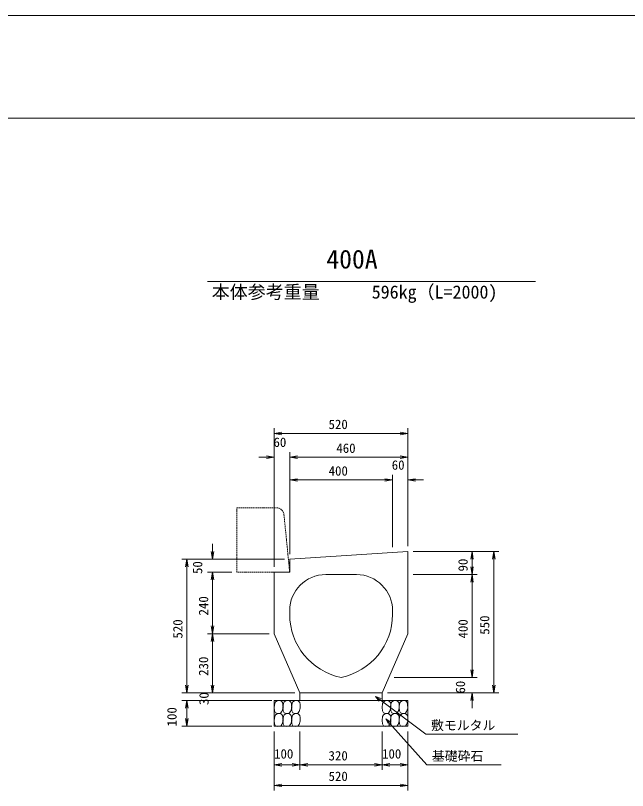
# Model space of a CAD drawing. Units: millimetres on the paper. Extents: x 0 to 841, y 0 to 594.
# Drawn here: x 344.9 to 463.9, y 443.2 to 594 of the extents above; entities that cross this region are included whole.
import ezdxf
from ezdxf.enums import TextEntityAlignment as Align

# ---------------------------------------------------------------- set-up
doc = ezdxf.new("R2010")
doc.units = ezdxf.units.MM
doc.linetypes.add('USER1', pattern=[0.375, 0.25, -0.125])
for name, color, linetype in [('D-MTR-TXT(文字列）', 7, 'Continuous'), ('D-STR-TXT（文字）', 7, 'Continuous'), ('D-TTL-TXT（文字）', 7, 'Continuous')]:
    doc.layers.add(name, color=color, linetype=linetype)
for name, color, linetype, lineweight in [('D-STR-DIM（寸法）', 7, 'Continuous', 18), ('D-STR-HTXT（旗揚げ）', 7, 'Continuous', 18), ('D-STR-STRn（構造物）', 7, 'Continuous', 18), ('D-STR（構造物外形線）', 1, 'Continuous', 18), ('D-TTL(外枠）', 2, 'Continuous', 18), ('DEFPOINTS_2', 8, 'Continuous', 18)]:
    doc.layers.add(name, color=color, linetype=linetype, lineweight=lineweight)
doc.styles.add('ＭＳ ゴシック', font='')
doc.styles.get('ＭＳ ゴシック').set_extended_font_data('MS Gothic')

msp = doc.modelspace()

# ---------------------------------------------------------------- linework, layer by layer
at = {"layer": 'D-STR-DIM（寸法）'}
for p, q in [((395.211, 486.741), (395.211, 513.702)), ((395.211, 512.702), (396.711, 512.952)), ((396.711, 512.452), (395.211, 512.702)), ((395.211, 512.702), (396.711, 512.702)), ((419.711, 512.702), (396.711, 512.702)), ((419.711, 512.952), (421.211, 512.702)), ((421.211, 512.702), (419.711, 512.452)), ((421.211, 512.702), (419.711, 512.702)), ((421.211, 490.741), (421.211, 513.702)), ((393.711, 508.07), (392.211, 508.07)), ((393.711, 508.32), (395.211, 508.07)), ((395.211, 508.07), (393.711, 507.82)), ((395.211, 508.07), (393.711, 508.07)), ((395.211, 486.741), (395.211, 509.07)), ((398.211, 489.241), (398.211, 509.07)), ((398.211, 489.241), (398.211, 509.07)), ((398.211, 508.07), (399.711, 508.32)), ((398.211, 508.07), (399.711, 508.32)), ((399.711, 507.82), (398.211, 508.07)), ((398.211, 508.07), (399.711, 508.07)), ((399.711, 507.82), (398.211, 508.07)), ((398.211, 508.07), (399.711, 508.07)), ((399.711, 508.07), (401.211, 508.07)), ((419.711, 508.07), (399.711, 508.07)), ((419.711, 508.32), (421.211, 508.07)), ((421.211, 508.07), (419.711, 507.82)), ((421.211, 508.07), (419.711, 508.07)), ((421.211, 490.741), (421.211, 509.07)), ((398.211, 489.241), (398.211, 504.642)), ((398.211, 503.642), (399.711, 503.892)), ((399.711, 503.392), (398.211, 503.642)), ((398.211, 503.642), (399.711, 503.642)), ((416.711, 503.642), (399.711, 503.642)), ((416.711, 503.642), (415.211, 503.642)), ((416.711, 503.892), (418.211, 503.642)), ((416.711, 503.892), (418.211, 503.642)), ((418.211, 503.642), (416.711, 503.392)), ((418.211, 503.642), (416.711, 503.642)), ((418.211, 503.642), (416.711, 503.392)), ((418.211, 503.642), (416.711, 503.642)), ((418.211, 490.545), (418.211, 504.642)), ((418.211, 490.545), (418.211, 504.642)), ((421.211, 490.741), (421.211, 504.642)), ((421.211, 503.642), (422.711, 503.892)), ((422.711, 503.392), (421.211, 503.642)), ((421.211, 503.642), (422.711, 503.642)), ((422.711, 503.642), (424.211, 503.642)), ((383.211, 489.741), (383.211, 491.241)), ((383.211, 488.241), (382.961, 489.741)), ((383.461, 489.741), (383.211, 488.241)), ((383.211, 488.241), (383.211, 489.741)), ((422.211, 489.741), (434.677, 489.741)), ((422.211, 489.741), (438.893, 489.741)), ((433.427, 488.241), (433.677, 489.741)), ((433.677, 489.741), (433.927, 488.241)), ((433.677, 489.741), (433.677, 488.241)), ((437.643, 488.241), (437.893, 489.741)), ((437.893, 489.741), (438.143, 488.241)), ((437.893, 489.741), (437.893, 488.241)), ((397.211, 488.241), (377.211, 488.241)), ((377.961, 486.741), (378.211, 488.241)), ((378.211, 488.241), (378.461, 486.741)), ((378.211, 488.241), (378.211, 486.741)), ((397.211, 488.241), (382.211, 488.241)), ((433.677, 488.241), (433.677, 486.741)), ((437.893, 488.241), (437.893, 463.741)), ((378.211, 486.741), (378.211, 463.741)), ((386.961, 485.741), (382.211, 485.741)), ((386.961, 485.741), (382.211, 485.741)), ((382.961, 484.241), (383.211, 485.741)), ((382.961, 484.241), (383.211, 485.741)), ((383.211, 485.741), (383.461, 484.241)), ((383.211, 485.741), (383.211, 484.241)), ((383.211, 485.741), (383.461, 484.241)), ((383.211, 485.741), (383.211, 484.241)), ((433.677, 485.241), (433.427, 486.741)), ((433.927, 486.741), (433.677, 485.241)), ((433.677, 485.241), (433.677, 486.741)), ((383.211, 484.241), (383.211, 482.741)), ((383.211, 484.241), (383.211, 475.241)), ((422.211, 485.241), (434.677, 485.241)), ((422.211, 485.241), (434.677, 485.241)), ((433.427, 483.741), (433.677, 485.241)), ((433.677, 485.241), (433.927, 483.741)), ((433.677, 485.241), (433.677, 483.741)), ((433.677, 483.741), (433.677, 466.741)), ((383.211, 473.741), (382.961, 475.241)), ((383.461, 475.241), (383.211, 473.741)), ((383.211, 473.741), (383.211, 475.241)), ((394.211, 473.741), (382.211, 473.741)), ((394.211, 473.741), (382.211, 473.741)), ((382.961, 472.241), (383.211, 473.741)), ((383.211, 473.741), (383.461, 472.241)), ((383.211, 473.741), (383.211, 472.241)), ((383.211, 472.241), (383.211, 463.741)), ((433.677, 466.741), (433.677, 468.241)), ((433.677, 465.241), (433.427, 466.741)), ((433.677, 465.241), (433.427, 466.741)), ((433.927, 466.741), (433.677, 465.241)), ((433.677, 465.241), (433.677, 466.741)), ((433.927, 466.741), (433.677, 465.241)), ((433.677, 465.241), (433.677, 466.741)), ((378.211, 463.741), (378.211, 465.241)), ((418.515, 465.241), (434.677, 465.241)), ((418.515, 465.241), (434.677, 465.241)), ((378.211, 462.241), (377.961, 463.741)), ((378.211, 462.241), (377.961, 463.741)), ((378.461, 463.741), (378.211, 462.241)), ((378.211, 462.241), (378.211, 463.741)), ((378.461, 463.741), (378.211, 462.241)), ((378.211, 462.241), (378.211, 463.741)), ((383.211, 462.241), (382.961, 463.741)), ((383.461, 463.741), (383.211, 462.241)), ((383.211, 462.241), (383.211, 463.741)), ((437.893, 462.241), (437.643, 463.741)), ((438.143, 463.741), (437.893, 462.241)), ((437.893, 462.241), (437.893, 463.741)), ((399.211, 462.241), (377.211, 462.241)), ((394.711, 462.241), (377.211, 462.241)), ((399.211, 462.241), (382.211, 462.241)), ((415.616, 460.642), (414.897, 461.559)), ((414.897, 461.559), (415.978, 461.125)), ((414.897, 461.559), (415.797, 460.884)), ((417.211, 462.241), (434.677, 462.241)), ((417.211, 462.241), (438.893, 462.241)), ((433.427, 460.741), (433.677, 462.241)), ((433.677, 462.241), (433.927, 460.741)), ((433.677, 462.241), (433.677, 460.741)), ((394.211, 460.741), (377.211, 460.741)), ((394.711, 460.741), (377.211, 460.741)), ((377.961, 459.241), (378.211, 460.741)), ((377.961, 459.241), (378.211, 460.741)), ((378.211, 460.741), (378.461, 459.241)), ((378.211, 460.741), (378.211, 459.241)), ((378.211, 460.741), (378.461, 459.241)), ((378.211, 460.741), (378.211, 459.241)), ((433.677, 460.741), (433.677, 459.241)), ((378.211, 459.241), (378.211, 457.741)), ((378.211, 457.241), (378.211, 459.241)), ((378.211, 455.741), (377.961, 457.241)), ((378.461, 457.241), (378.211, 455.741)), ((378.211, 455.741), (378.211, 457.241)), ((417.407, 456.127), (416.883, 457.167)), ((416.883, 457.167), (417.857, 456.529)), ((416.883, 457.167), (417.632, 456.328)), ((394.711, 455.741), (377.211, 455.741)), ((395.211, 454.741), (395.211, 443.241)), ((395.211, 454.741), (395.211, 447.241)), ((400.211, 454.741), (400.211, 447.241)), ((400.211, 454.741), (400.211, 447.241)), ((416.211, 454.741), (416.211, 447.241)), ((416.211, 454.741), (416.211, 447.241)), ((421.211, 454.741), (421.211, 447.241)), ((421.211, 454.741), (421.211, 443.241)), ((395.211, 448.241), (396.711, 448.491)), ((396.711, 447.991), (395.211, 448.241)), ((395.211, 448.241), (396.711, 448.241)), ((396.711, 448.241), (398.711, 448.241)), ((398.711, 448.491), (400.211, 448.241)), ((400.211, 448.241), (398.711, 447.991)), ((400.211, 448.241), (398.711, 448.241)), ((400.211, 448.241), (401.711, 448.491)), ((401.711, 447.991), (400.211, 448.241)), ((400.211, 448.241), (401.711, 448.241)), ((401.711, 448.241), (414.711, 448.241)), ((414.711, 448.491), (416.211, 448.241)), ((416.211, 448.241), (414.711, 447.991)), ((416.211, 448.241), (414.711, 448.241)), ((416.211, 448.241), (417.711, 448.491)), ((417.711, 447.991), (416.211, 448.241)), ((416.211, 448.241), (417.711, 448.241)), ((419.711, 448.241), (417.711, 448.241)), ((419.711, 448.491), (421.211, 448.241)), ((421.211, 448.241), (419.711, 447.991)), ((421.211, 448.241), (419.711, 448.241)), ((395.211, 444.241), (396.711, 444.491)), ((396.711, 443.991), (395.211, 444.241)), ((395.211, 444.241), (396.711, 444.241)), ((419.711, 444.241), (396.711, 444.241)), ((419.711, 444.491), (421.211, 444.241)), ((421.211, 444.241), (419.711, 443.991)), ((421.211, 444.241), (419.711, 444.241))]:
    msp.add_line(p, q, dxfattribs=at)
at = {"layer": 'D-STR-HTXT（旗揚げ）'}
for p, q in [((382.214, 542.23), (445.997, 542.23)), ((415.797, 460.884), (424.702, 454.203)), ((417.632, 456.328), (424.87, 448.225)), ((424.702, 454.203), (442.557, 454.203)), ((424.87, 448.225), (439.344, 448.225))]:
    msp.add_line(p, q, dxfattribs=at)
at = {"layer": 'D-STR-STRn（構造物）', "linetype": 'USER1'}
for p, q in [((387.961, 485.741), (387.961, 498.241)), ((387.961, 498.241), (395.603, 498.241)), ((397.096, 496.89), (398.211, 485.741)), ((398.211, 485.741), (387.961, 485.741))]:
    msp.add_line(p, q, dxfattribs=at)
at = {"layer": 'D-STR-STRn（構造物）'}
for p, q in [((400.211, 462.241), (400.211, 460.741)), ((416.211, 462.241), (416.211, 460.741)), ((395.203, 459.386), (395.302, 460.177)), ((395.211, 460.741), (421.211, 460.741)), ((395.211, 455.741), (395.211, 460.741)), ((395.302, 460.177), (395.467, 460.474)), ((395.467, 460.474), (395.797, 460.671)), ((395.797, 460.671), (396.226, 460.737)), ((396.226, 460.737), (396.588, 460.638)), ((396.588, 460.638), (396.819, 460.342)), ((396.819, 460.342), (396.885, 459.979)), ((396.883, 459.386), (396.982, 460.177)), ((396.885, 459.979), (396.918, 459.287)), ((396.982, 460.177), (397.147, 460.474)), ((397.147, 460.474), (397.477, 460.671)), ((397.477, 460.671), (397.906, 460.737)), ((397.906, 460.737), (398.268, 460.638)), ((398.268, 460.638), (398.499, 460.342)), ((398.499, 460.342), (398.565, 459.979)), ((398.564, 459.386), (398.662, 460.177)), ((398.565, 459.979), (398.598, 459.287)), ((398.662, 460.177), (398.827, 460.474)), ((398.827, 460.474), (399.157, 460.671)), ((399.157, 460.671), (399.586, 460.737)), ((399.586, 460.737), (399.949, 460.638)), ((399.949, 460.638), (400.18, 460.342)), ((400.18, 460.342), (400.245, 459.979)), ((400.245, 459.979), (400.278, 459.287)), ((416.171, 459.386), (416.27, 460.177)), ((416.27, 460.177), (416.435, 460.474)), ((416.435, 460.474), (416.764, 460.671)), ((416.764, 460.671), (417.193, 460.737)), ((417.193, 460.737), (417.556, 460.638)), ((417.556, 460.638), (417.787, 460.342)), ((417.787, 460.342), (417.853, 459.979)), ((417.793, 459.386), (417.892, 460.177)), ((417.853, 459.979), (417.886, 459.287)), ((417.892, 460.177), (418.057, 460.474)), ((418.057, 460.474), (418.387, 460.671)), ((418.387, 460.671), (418.815, 460.737)), ((418.815, 460.737), (419.178, 460.638)), ((419.178, 460.638), (419.409, 460.342)), ((419.409, 460.342), (419.475, 459.979)), ((419.473, 459.386), (419.572, 460.177)), ((419.475, 459.979), (419.508, 459.287)), ((419.572, 460.177), (419.737, 460.474)), ((419.737, 460.474), (420.067, 460.671)), ((420.067, 460.671), (420.495, 460.737)), ((420.495, 460.737), (420.858, 460.638)), ((420.858, 460.638), (421.089, 460.342)), ((421.089, 460.342), (421.155, 459.979)), ((421.155, 459.979), (421.188, 459.287)), ((421.211, 460.741), (421.211, 455.741)), ((395.269, 458.727), (395.203, 459.386)), ((395.467, 458.331), (395.269, 458.727)), ((395.929, 458.233), (395.467, 458.331)), ((396.687, 458.628), (396.456, 458.299)), ((396.918, 459.287), (396.687, 458.628)), ((396.949, 458.727), (396.883, 459.386)), ((397.147, 458.331), (396.949, 458.727)), ((397.609, 458.233), (397.147, 458.331)), ((398.367, 458.628), (398.137, 458.299)), ((398.598, 459.287), (398.367, 458.628)), ((398.63, 458.727), (398.564, 459.386)), ((398.827, 458.331), (398.63, 458.727)), ((399.289, 458.233), (398.827, 458.331)), ((400.048, 458.628), (399.817, 458.299)), ((400.278, 459.287), (400.048, 458.628)), ((416.237, 458.727), (416.171, 459.386)), ((416.435, 458.331), (416.237, 458.727)), ((416.896, 458.233), (416.435, 458.331)), ((417.655, 458.628), (417.424, 458.299)), ((417.886, 459.287), (417.655, 458.628)), ((417.859, 458.727), (417.793, 459.386)), ((418.057, 458.331), (417.859, 458.727)), ((418.519, 458.233), (418.057, 458.331)), ((419.277, 458.628), (419.046, 458.299)), ((419.508, 459.287), (419.277, 458.628)), ((419.539, 458.727), (419.473, 459.386)), ((419.737, 458.331), (419.539, 458.727)), ((420.199, 458.233), (419.737, 458.331)), ((420.957, 458.628), (420.726, 458.299)), ((421.188, 459.287), (420.957, 458.628)), ((395.206, 456.85), (395.305, 457.641)), ((395.272, 456.19), (395.206, 456.85)), ((395.305, 457.641), (395.47, 457.937)), ((395.47, 457.937), (395.8, 458.135)), ((395.8, 458.135), (396.229, 458.201)), ((396.456, 458.299), (395.929, 458.233)), ((396.229, 458.201), (396.591, 458.102)), ((396.591, 458.102), (396.822, 457.805)), ((396.822, 457.805), (396.888, 457.443)), ((396.886, 456.85), (396.985, 457.641)), ((396.952, 456.19), (396.886, 456.85)), ((396.888, 457.443), (396.921, 456.751)), ((396.985, 457.641), (397.15, 457.937)), ((397.15, 457.937), (397.48, 458.135)), ((397.48, 458.135), (397.909, 458.201)), ((398.137, 458.299), (397.609, 458.233)), ((397.909, 458.201), (398.271, 458.102)), ((398.271, 458.102), (398.502, 457.805)), ((398.502, 457.805), (398.568, 457.443)), ((398.567, 456.85), (398.665, 457.641)), ((398.632, 456.19), (398.567, 456.85)), ((398.568, 457.443), (398.601, 456.751)), ((398.665, 457.641), (398.83, 457.937)), ((398.83, 457.937), (399.16, 458.135)), ((399.16, 458.135), (399.589, 458.201)), ((399.817, 458.299), (399.289, 458.233)), ((399.589, 458.201), (399.952, 458.102)), ((399.952, 458.102), (400.183, 457.805)), ((400.183, 457.805), (400.248, 457.443)), ((400.248, 457.443), (400.281, 456.751)), ((416.174, 456.85), (416.273, 457.641)), ((416.24, 456.19), (416.174, 456.85)), ((416.273, 457.641), (416.438, 457.937)), ((416.438, 457.937), (416.767, 458.135)), ((416.767, 458.135), (417.196, 458.201)), ((417.424, 458.299), (416.896, 458.233)), ((417.196, 458.201), (417.559, 458.102)), ((417.559, 458.102), (417.79, 457.805)), ((417.79, 457.805), (417.856, 457.443)), ((417.796, 456.85), (417.895, 457.641)), ((417.862, 456.19), (417.796, 456.85)), ((417.856, 457.443), (417.889, 456.751)), ((417.895, 457.641), (418.06, 457.937)), ((418.06, 457.937), (418.39, 458.135)), ((418.39, 458.135), (418.818, 458.201)), ((419.046, 458.299), (418.519, 458.233)), ((418.818, 458.201), (419.181, 458.102)), ((419.181, 458.102), (419.412, 457.805)), ((419.412, 457.805), (419.478, 457.443)), ((419.476, 456.85), (419.575, 457.641)), ((419.542, 456.19), (419.476, 456.85)), ((419.478, 457.443), (419.511, 456.751)), ((419.575, 457.641), (419.74, 457.937)), ((419.74, 457.937), (420.07, 458.135)), ((420.07, 458.135), (420.498, 458.201)), ((420.726, 458.299), (420.199, 458.233)), ((420.498, 458.201), (420.861, 458.102)), ((420.861, 458.102), (421.092, 457.805)), ((421.092, 457.805), (421.158, 457.443)), ((421.158, 457.443), (421.191, 456.751)), ((421.211, 455.741), (395.211, 455.741)), ((395.47, 455.795), (395.272, 456.19)), ((395.932, 455.696), (395.47, 455.795)), ((396.459, 455.762), (395.932, 455.696)), ((396.69, 456.092), (396.459, 455.762)), ((396.921, 456.751), (396.69, 456.092)), ((397.15, 455.795), (396.952, 456.19)), ((397.612, 455.696), (397.15, 455.795)), ((398.14, 455.762), (397.612, 455.696)), ((398.37, 456.092), (398.14, 455.762)), ((398.601, 456.751), (398.37, 456.092)), ((398.83, 455.795), (398.632, 456.19)), ((399.292, 455.696), (398.83, 455.795)), ((399.82, 455.762), (399.292, 455.696)), ((400.051, 456.092), (399.82, 455.762)), ((400.281, 456.751), (400.051, 456.092)), ((416.438, 455.795), (416.24, 456.19)), ((416.899, 455.696), (416.438, 455.795)), ((417.427, 455.762), (416.899, 455.696)), ((417.658, 456.092), (417.427, 455.762)), ((417.889, 456.751), (417.658, 456.092)), ((418.06, 455.795), (417.862, 456.19)), ((418.522, 455.696), (418.06, 455.795)), ((419.049, 455.762), (418.522, 455.696)), ((419.28, 456.092), (419.049, 455.762)), ((419.511, 456.751), (419.28, 456.092)), ((419.74, 455.795), (419.542, 456.19)), ((420.202, 455.696), (419.74, 455.795)), ((420.729, 455.762), (420.202, 455.696)), ((420.96, 456.092), (420.729, 455.762)), ((421.191, 456.751), (420.96, 456.092))]:
    msp.add_line(p, q, dxfattribs=at)
at = {"layer": 'D-STR-STRn（構造物）', "linetype": 'USER1'}
msp.add_arc((395.603, 496.741), 1.5, 5.71059, 90, dxfattribs=at)
at = {"layer": 'D-STR（構造物外形線）'}
for p, q in [((421.211, 489.741), (398.211, 488.241)), ((421.211, 473.741), (421.211, 489.741)), ((398.211, 488.241), (398.211, 485.741)), ((398.211, 485.741), (395.211, 485.741)), ((395.211, 485.741), (395.211, 473.741)), ((411.211, 485.241), (405.211, 485.241)), ((398.211, 478.241), (398.211, 477.488)), ((418.211, 477.488), (418.211, 478.241)), ((395.211, 473.741), (400.211, 462.241)), ((416.211, 462.241), (421.211, 473.741)), ((400.211, 462.241), (416.211, 462.241))]:
    msp.add_line(p, q, dxfattribs=at)
for centre, radius, start, end in [((405.211, 478.241), 7, 90, 180), ((411.211, 478.241), 7, 0, 90), ((410.711, 477.488), 12.5, 180, 258.46304), ((405.711, 477.488), 12.5, 281.53696, 0)]:
    msp.add_arc(centre, radius, start, end, dxfattribs=at)
at = {"layer": 'D-TTL(外枠）'}
msp.add_line((23, 574), (818, 574), dxfattribs=at)
at = {"layer": 'DEFPOINTS_2'}
msp.add_line((0, 594), (841, 594), dxfattribs=at)

# ---------------------------------------------------------------- texts
at = {"layer": 'D-MTR-TXT(文字列）', "style": 'ＭＳ ゴシック'}
for s, p in [('本体参考重量', (383.045, 538.163)), ('596kg（L=2000)', (414.164, 538.163))]:
    msp.add_text(s, height=2.566, dxfattribs=at).set_placement(p, align=Align.BOTTOM_LEFT)
at = {"layer": 'D-STR-DIM（寸法）', "style": 'ＭＳ ゴシック'}
for s, p in [('520', (405.768, 513.002)), ('60', (395.061, 509.52)), ('460', (407.287, 508.37)), ('60', (418.061, 505.092)), ('400', (405.787, 503.942)), ('100', (395.179, 448.909)), ('320', (405.768, 448.541)), ('100', (416.179, 448.909)), ('520', (405.768, 444.541))]:
    msp.add_text(s, height=1.833, dxfattribs=at).set_placement(p, align=Align.BOTTOM_LEFT)
for s, p in [('50', (381.761, 485.36)), ('90', (433.377, 485.848)), ('240', (382.911, 477.292)), ('520', (377.911, 472.798)), ('400', (433.377, 472.817)), ('550', (437.593, 473.548)), ('230', (382.911, 465.542)), ('60', (432.875, 462.091)), ('30', (383.003, 459.86)), ('100', (376.761, 455.709))]:
    msp.add_text(s, height=1.833, rotation=90, dxfattribs=at).set_placement(p, align=Align.BOTTOM_LEFT)
at = {"layer": 'D-STR-TXT（文字）', "style": 'ＭＳ ゴシック'}
for s, p in [('敷モルタル', (425.702, 454.453)), ('基礎砕石', (425.87, 448.475))]:
    msp.add_text(s, height=1.833, dxfattribs=at).set_placement(p, align=Align.BOTTOM_LEFT)
at = {"layer": 'D-TTL-TXT（文字）', "style": 'ＭＳ ゴシック'}
msp.add_text('400A', height=3.666, dxfattribs=at).set_placement((405.337, 543.678), align=Align.BOTTOM_LEFT)

doc.saveas('drawing.dxf')
